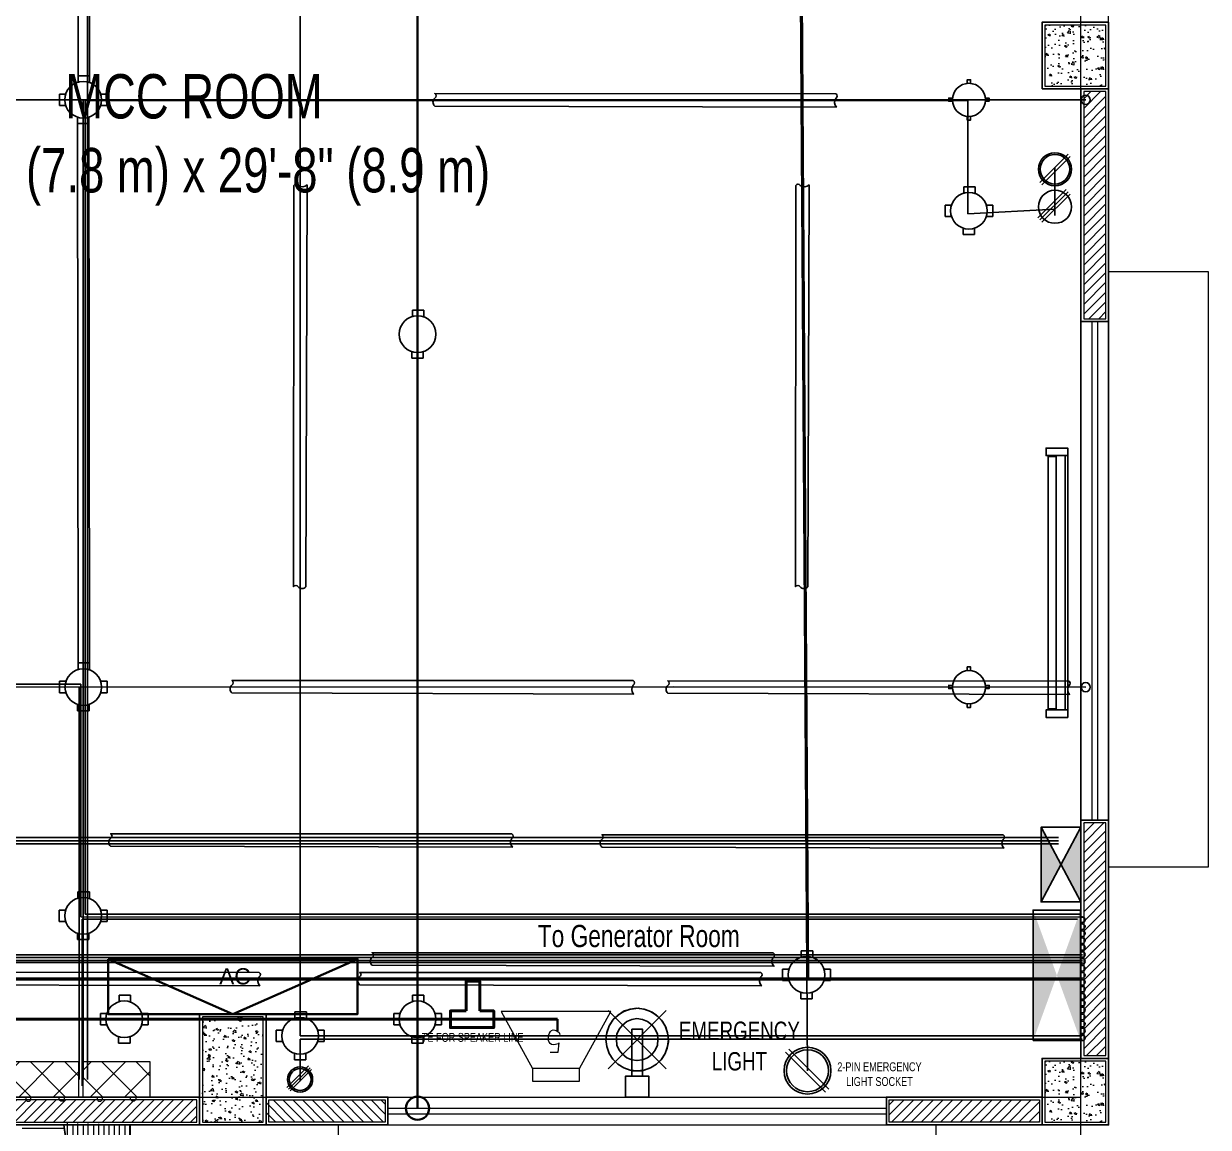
# Model space of a CAD drawing. Header units: inches. Extents: x -49881 to 95347, y -45374 to 27845.
# Drawn here: x 23279 to 28710, y 11811 to 16871 of the extents above; entities that cross this region are included whole.
import ezdxf

# ---------------------------------------------------------------- set-up
doc = ezdxf.new("R2010")
doc.units = ezdxf.units.IN
doc.header["$MEASUREMENT"] = 0
doc.linetypes.add('DASH', pattern=[0.35, 0.25, -0.1])
doc.linetypes.add('PHANTOMX2', pattern=[5, 2.5, -0.5, 0.5, -0.5, 0.5, -0.5])
for name, color, linetype in [('Cables', 7, 'Continuous'), ('COLLUM', 1, 'Continuous'), ('Layer 1', 7, 'Continuous'), ('Lights', 7, 'Continuous'), ('Panels', 1, 'Continuous'), ('PVC Conduits and Circular Boxes', 7, 'Continuous'), ('Sockets', 7, 'Continuous'), ('wall 05', 3, 'Continuous')]:
    doc.layers.add(name, color=color, linetype=linetype)
for name, color, linetype, lineweight in [('Glass', 142, 'Continuous', 9), ('grid', 9, 'Continuous', 13), ('HACTH', 8, 'Continuous', 9), ('HVAC', 46, 'Continuous', 30), ('Parapet', 253, 'Continuous', 15), ('Plaster Line', 9, 'Continuous', 15), ('R_Hatch', 8, 'Continuous', 9), ('Sunshed', 5, 'Continuous', 15), ('Switchboard', 30, 'Continuous', 13), ('Text-02', 253, 'Continuous', 15), ('WINDOW', 140, 'Continuous', 9)]:
    doc.layers.add(name, color=color, linetype=linetype, lineweight=lineweight)
doc.styles.get("Standard").update_dxf_attribs({"font": 'arial.ttf'})
doc.styles.add('Swiss721', font='swisscl.ttf')
pattern_1 = [(45, (-3568904.924, -4343165.375), (-22.4506403, 22.4506403), [])]

# ---------------------------------------------------------------- blocks, each defined once
blk = doc.blocks.new('A$C63C712C3')
at = {"ltscale": 2}
for p, q in [((39.8, 42), (33.8, 42)), ((39.8, 15.9), (33.8, 15.9)), ((1230.6, 42), (1236.6, 42)), ((1230.6, 15.9), (1236.6, 15.9))]:
    blk.add_line(p, q, dxfattribs=at)
for points in [[(35.5, 102.6), (0, 102.6), (0, 0), (35.5, 0)], [(35.5, 102.6), (1235.5, 102.6), (1235.5, 90.2), (35.5, 90.2)], [(1235.5, 102.6), (1270.9, 102.6), (1270.9, 0), (1235.5, 0)], [(39.8, 47.6), (1230.6, 47.6), (1230.6, 10.1), (39.8, 10.1)]]:
    blk.add_lwpolyline(points, close=True, dxfattribs=at)

msp = doc.modelspace()

# ---------------------------------------------------------------- hatches: boundary and pattern name
at = {"layer": 'Cables'}
h = msp.add_hatch(color=252, dxfattribs=at)
h.dxf.hatch_style = 1
h.paths.add_polyline_path([(27943.8, 13186.9), (27943.8, 12844.8), (28035, 13015.9)])
h.paths.add_polyline_path([(28035, 13015.9), (28126.2, 12844.8), (28126.2, 13186.9)])
at = {"layer": 'HACTH', "lineweight": 0}
h = msp.add_hatch(dxfattribs=at)
h.set_pattern_fill('AR-CONC', color=256, scale=12.7, style=0)
h.set_pattern_definition([(50, (-3415915.99, -4365799.64), (91.0920432, -7.9695211), [9.525, -104.775]), (355, (-3415915.99, -4365799.64), (-17.6214194, 95.528401), [7.62, -83.82]), (100.4514, (-3415908.4, -4365800.305), (73.4706915, 87.5588218), [8.0950041, -89.0450482]), (46.1842, (-3415915.99, -4365774.24), (135.5396132, -21.0209148), [14.2875, -157.1625]), (96.6356, (-3415904.69, -4365775.99), (118.7021636, 123.7129696), [12.1425066, -133.567551]), (351.1842, (-3415915.99, -4365774.24), (118.702067, 123.7130623), [11.43, -125.73]), (21, (-3415903.29, -4365780.59), (75.8071956, -51.1325991), [9.525, -104.775]), (326, (-3415903.29, -4365780.59), (30.9010472, 92.0940557), [7.62, -83.82]), (71.4514, (-3415896.97, -4365784.85), (106.7082738, 40.9613731), [8.0950041, -89.0450482]), (37.5, (-3415915.988, -4365799.64), (1.54430163, 42.27751944), [0, -82.804, 0, -85.09, 0, -84.1375]), (7.5, (-3415915.988, -4365799.64), (33.40983126, 50.0902874), [0, -48.514, 0, -80.899, 0, -32.0675]), (327.5, (-3415944.31, -4365799.64), (67.7954494, -2.8644687), [0, -31.75, 0, -99.06, 0, -131.445]), (317.5, (-3415957.01, -4365799.64), (74.0646435, 12.71333276), [0, -41.275, 0, -65.786, 0, -93.345])])
h.paths.add_polyline_path([(27961.1, 16585.1), (28240.5, 16585.1), (28240.5, 16864.5), (27961.1, 16864.5)])
h = msp.add_hatch(dxfattribs=at)
h.set_pattern_fill('ANSI31', color=256, scale=254, style=0)
h.set_pattern_definition(pattern_1)
h.paths.add_polyline_path([(28138.9, 15518.3), (28240.5, 15518.3), (28240.5, 16559.7), (28138.9, 16559.7)])
h = msp.add_hatch(dxfattribs=at)
h.set_pattern_fill('ANSI31', color=256, scale=254, style=0)
h.set_pattern_definition(pattern_1)
h.paths.add_polyline_path([(28138.9, 12140.1), (28240.5, 12140.1), (28240.5, 13206.9), (28138.9, 13206.9)])
h = msp.add_hatch(dxfattribs=at)
h.set_pattern_fill('AR-CONC', color=256, scale=12.7, style=0)
h.set_pattern_definition([(50, (-3410406.77, -4370549.44), (91.0920432, -7.9695211), [9.525, -104.775]), (355, (-3410406.77, -4370549.44), (-17.6214194, 95.528401), [7.62, -83.82]), (100.4514, (-3410399.18, -4370550.105), (73.4706915, 87.5588218), [8.0950041, -89.0450482]), (46.1842, (-3410406.77, -4370524.04), (135.5396132, -21.0209148), [14.2875, -157.1625]), (96.6356, (-3410395.47, -4370525.79), (118.7021636, 123.7129696), [12.1425066, -133.567551]), (351.1842, (-3410406.77, -4370524.04), (118.702067, 123.7130623), [11.43, -125.73]), (21, (-3410394.07, -4370530.39), (75.8071956, -51.1325991), [9.525, -104.775]), (326, (-3410394.07, -4370530.39), (30.9010472, 92.0940557), [7.62, -83.82]), (71.4514, (-3410387.75, -4370534.65), (106.7082738, 40.9613731), [8.0950041, -89.0450482]), (37.5, (-3410406.768, -4370549.44), (1.54430163, 42.27751944), [0, -82.804, 0, -85.09, 0, -84.1375]), (7.5, (-3410406.77, -4370549.44), (33.40983126, 50.0902874), [0, -48.514, 0, -80.899, 0, -32.0675]), (327.5, (-3410435.09, -4370549.44), (67.7954494, -2.8644687), [0, -31.75, 0, -99.06, 0, -131.445]), (317.5, (-3410447.79, -4370549.44), (74.0646435, 12.71333276), [0, -41.275, 0, -65.786, 0, -93.345])])
h.paths.add_polyline_path([(24097.7, 11835.3), (24377.1, 11835.3), (24377.1, 12317.9), (24097.7, 12317.9)])
h = msp.add_hatch(dxfattribs=at)
h.set_pattern_fill('AR-CONC', color=256, scale=12.7, style=0)
h.set_pattern_definition([(50, (-3415915.99, -4370549.44), (91.0920432, -7.9695211), [9.525, -104.775]), (355, (-3415915.99, -4370549.44), (-17.6214194, 95.528401), [7.62, -83.82]), (100.4514, (-3415908.4, -4370550.105), (73.4706915, 87.5588218), [8.0950041, -89.0450482]), (46.1842, (-3415915.99, -4370524.04), (135.5396132, -21.0209148), [14.2875, -157.1625]), (96.6356, (-3415904.69, -4370525.79), (118.7021636, 123.7129696), [12.1425066, -133.567551]), (351.1842, (-3415915.99, -4370524.04), (118.702067, 123.7130623), [11.43, -125.73]), (21, (-3415903.29, -4370530.39), (75.8071956, -51.1325991), [9.525, -104.775]), (326, (-3415903.29, -4370530.39), (30.9010472, 92.0940557), [7.62, -83.82]), (71.4514, (-3415896.97, -4370534.65), (106.7082738, 40.9613731), [8.0950041, -89.0450482]), (37.5, (-3415915.988, -4370549.44), (1.54430163, 42.27751944), [0, -82.804, 0, -85.09, 0, -84.1375]), (7.5, (-3415915.988, -4370549.44), (33.40983126, 50.0902874), [0, -48.514, 0, -80.899, 0, -32.0675]), (327.5, (-3415944.31, -4370549.44), (67.7954494, -2.8644687), [0, -31.75, 0, -99.06, 0, -131.445]), (317.5, (-3415957.01, -4370549.44), (74.0646435, 12.71333276), [0, -41.275, 0, -65.786, 0, -93.345])])
h.paths.add_polyline_path([(27961.1, 11835.3), (28240.5, 11835.3), (28240.5, 12114.7), (27961.1, 12114.7)])
h = msp.add_hatch(dxfattribs=at)
h.set_pattern_fill('ANSI31', color=256, scale=254, style=0)
h.set_pattern_definition([(45, (-3822418.45, -4306135.633), (-22.4506403, 22.4506403), [])])
h.paths.add_polyline_path([(8197.3, 11835.3), (8197.3, 11936.9), (7790.9, 11936.9), (7790.9, 11835.3)])
h.paths.add_polyline_path([(11550.1, 11835.3), (11550.1, 11936.9), (11143.7, 11936.9), (11143.7, 11835.3)])
h.paths.add_polyline_path([(11880.3, 11936.9), (11880.3, 11835.3), (12286.7, 11835.3), (12286.7, 11936.9)])
h.paths.add_polyline_path([(15639.5, 11835.3), (15639.5, 11936.9), (15233.1, 11936.9), (15233.1, 11835.3)])
h.paths.add_polyline_path([(16896.8, 11835.3), (16896.8, 11936.9), (15969.7, 11936.9), (15969.7, 11835.3)])
h.paths.add_polyline_path([(18954.2, 11936.9), (18954.2, 11835.3), (19881.3, 11835.3), (19881.3, 11936.9)])
h.paths.add_polyline_path([(22954.7, 11936.9), (22954.7, 11835.3), (24072.3, 11835.3), (24072.3, 11936.9)])
h = msp.add_hatch(dxfattribs=at)
h.set_pattern_fill('ANSI31', color=256, scale=254, style=0)
h.set_pattern_definition([(315, (-3415601.068, 4403059.143), (-22.4506403, -22.4506403), [])])
h.paths.add_polyline_path([(24935.9, 11936.9), (24935.9, 11835.3), (24389.8, 11835.3), (24389.8, 11936.9)])
h = msp.add_hatch(dxfattribs=at)
h.set_pattern_fill('ANSI31', color=256, scale=254, style=0)
h.set_pattern_definition([(45, (-3568904.924, -4341633.064), (-22.4506403, 22.4506403), [])])
h.paths.add_polyline_path([(27247.3, 11936.9), (27247.3, 11835.3), (27935.7, 11835.3), (27935.7, 11936.9)])
h = msp.add_hatch(dxfattribs=at)
h.set_pattern_fill('ANSI31', color=256, scale=381, angle=45, style=0)
h.set_pattern_definition([(90, (-3416045.57, -4370549.44), (-47.625, 8e-15), [])])
h.paths.add_polyline_path([(23461.4, 11831.4), (23767.5, 11822.6), (23766.2, 9697.8)])
at = {"layer": 'Panels'}
h = msp.add_hatch(color=256, dxfattribs=at)
h.dxf.hatch_style = 1
h.paths.add_polyline_path([(28016.1, 12508), (27907.2, 12807.4), (27907.2, 12208.6)])
h.paths.add_polyline_path([(28124.9, 12807.4), (28016.1, 12508), (28124.9, 12208.6)])
at = {"layer": 'R_Hatch', "lineweight": 0}
h = msp.add_hatch(dxfattribs=at)
h.set_pattern_fill('ANSI31', color=256, scale=381, angle=315, style=0)
h.set_pattern_definition([(0, (-3568904.924, -4343165.375), (1e-14, 47.625), [])])
h.paths.add_polyline_path([(13038.4, 9689), (13038.4, 10603.4), (3853.9, 10603.4), (3853.9, 11822.6), (3536.4, 11822.6), (3231.6, 9689)])
h.paths.add_polyline_path([(23767.5, 9689), (23462.7, 11822.6), (23272.2, 11822.6), (23272.2, 10603.4), (13105.9, 10603.4), (12970.9, 9689)])
h.paths.add_polyline_path([(3562.7, 11621.4), (3562.7, 11759.1), (3717.2, 11759.1), (3717.2, 11621.4)], flags=16)
h.paths.add_polyline_path([(14408, 9707.6), (14408, 9975.1)], flags=16)
h = msp.add_hatch(dxfattribs=at)
h.set_pattern_fill('ANSI31', color=256, scale=381, angle=45, style=0)
h.set_pattern_definition([(90, (-3416210.67, -4370549.44), (-47.625, 8e-15), [])])
h.paths.add_polyline_path([(23767.5, 11822.6), (23462.7, 11822.6), (23767.5, 9689)])
at = {"layer": 'Switchboard'}
h = msp.add_hatch(dxfattribs=at)
h.set_pattern_fill('ANSI37', color=256, scale=889, angle=180)
h.set_pattern_definition([(225, (30199.38, 23450.52), (78.5772, -78.5772), []), (315, (30199.38, 23450.52), (78.5772, 78.5772), [])])
h.paths.add_polyline_path([(23223, 12112.3), (23223, 11949.6), (23529.4, 11949.6), (23529.4, 12112.3)])
h = msp.add_hatch(dxfattribs=at)
h.set_pattern_fill('ANSI37', color=256, scale=889, angle=180)
h.set_pattern_definition([(225, (30527.35, 23450.52), (78.5772, -78.5772), []), (315, (30527.35, 23450.52), (78.5772, 78.5772), [])])
h.paths.add_polyline_path([(23551, 12112.3), (23551, 11949.6), (23857.3, 11949.6), (23857.3, 12112.3)])

# ---------------------------------------------------------------- linework, layer by layer
at = {"linetype": 'Continuous', "ltscale": 10}
for p, q in [((23767.5, 9689), (23462.7, 11822.6)), ((23767.5, 11822.6), (23767.5, 9689))]:
    msp.add_line(p, q, dxfattribs=at)
at = {"lineweight": 15}
for points in [[(25468.1, 12342.4), (25611.3, 12080.3)], [(25827.7, 12022.3), (25827.7, 12080.3), (25971, 12342.4), (25468.1, 12342.4)], [(25827.7, 12080.3), (25611.3, 12080.3), (25611.3, 12022.3)], [(25611.3, 12022.3), (25827.7, 12022.3)]]:
    msp.add_lwpolyline(points, dxfattribs=at)
for centre in [(28148.2, 16521.6), (28148.2, 13829.2)]:
    msp.add_circle(centre, 21.1)
msp.add_open_spline([(25692.1, 12156.5), (25692.1, 12156.5), (25728.7, 12156.5), (25728.7, 12156.5), (25728.7, 12156.5), (25733.3, 12199.1), (25733.3, 12199.1), (25733.3, 12199.1), (25728.7, 12194.6), (25728.7, 12194.6), (25661.4, 12162), (25676.7, 12296.6), (25733.3, 12246.4), (25733.3, 12246.4), (25736.3, 12237.2), (25736.3, 12237.2)], degree=3, knots=[0, 0, 0, 0, 1, 1, 1, 2, 2, 2, 3, 3, 3, 4, 4, 4, 5, 5, 5, 5], dxfattribs=at)
at = {"layer": 'Cables', "color": 4}
for p, q in [((24546, 12230.8), (24546, 20931.6)), ((24546, 12230.8), (28131.7, 12230.8)), ((24546, 12216), (28131.7, 12216)), ((24546, 12216), (24546, 12022.7))]:
    msp.add_line(p, q, dxfattribs=at)
at = {"layer": 'Cables', "color": 5, "lineweight": 30}
for p, q in [((25084.5, 20637), (25084.5, 12235.8)), ((25726, 12253.5), (25726, 12306.7)), ((25084.5, 12235.8), (25084.5, 11898.8))]:
    msp.add_line(p, q, dxfattribs=at)
at = {"layer": 'Cables', "color": 6}
for p, q in [((26872.6, 12070.9), (26818.7, 20429.3)), ((26877.7, 12487.1), (26831.1, 19715.8)), ((28133.3, 12494.5), (12090.9, 12494.5)), ((28133.3, 12487.1), (17864.2, 12487.1))]:
    msp.add_line(p, q, dxfattribs=at)
at = {"layer": 'Cables', "color": 3}
for p, q in [((23570.7, 19214.5), (23570.7, 12030.9)), ((20174.6, 16521.6), (26258.6, 16522.5)), ((23551, 16522.1), (23551, 12030.9)), ((26258.6, 16522.5), (28148.2, 16521.6)), ((20174.6, 13829.2), (26258.6, 13830.1)), ((23533.3, 13829.7), (23533.3, 12030.9)), ((26258.6, 13830.1), (28148.2, 13829.2))]:
    msp.add_line(p, q, dxfattribs=at)
at = {"layer": 'Cables', "color": 1}
for p, q in [((23560.6, 12788.3), (23560.6, 16518.6)), ((23560.6, 16518.6), (27608.5, 16518.6)), ((27608.5, 16518.6), (27608.5, 15999.4)), ((28007.4, 15991.2), (28007.4, 16212.2)), ((27608.5, 15999.4), (28007.4, 16020.4)), ((23540, 13842.2), (20583.5, 13842.2)), ((23540, 12775.5), (23540, 13842.2)), ((23540, 12775.5), (28126.2, 12774.8)), ((23546.1, 12765.5), (28111, 12765.5)), ((23546.1, 12765.5), (23546.1, 12001.1)), ((23560.6, 12788.3), (28126.2, 12788.3)), ((28133.3, 12567), (19417.5, 12567)), ((28133.3, 12576.8), (19421.3, 12576.8)), ((28133.3, 12590.4), (19424.5, 12590.4)), ((28133.3, 12601.7), (19427.7, 12601.7))]:
    msp.add_line(p, q, dxfattribs=at)
at = {"layer": 'Cables', "color": 252}
for p, q in [((27943.8, 12844.8), (28126.2, 13186.9)), ((27943.8, 13186.9), (28126.2, 12844.8))]:
    msp.add_line(p, q, dxfattribs=at)
at = {"layer": 'Cables', "color": 190}
for p, q in [((28024.1, 13140.1), (18640.2, 13140.1)), ((28024.1, 13124.2), (18654.1, 13124.2)), ((28024.1, 13111.5), (18668.4, 13111.5))]:
    msp.add_line(p, q, dxfattribs=at)
at = {"layer": 'Cables', "color": 5, "lineweight": 40}
msp.add_line((7625.8, 12306.7), (25726, 12306.7), dxfattribs=at)
at = {"layer": 'Cables'}
for points in [[(23524.2, 19105), (23527.7, 16632.4), (23580.2, 16632.4), (23576.6, 19105), (23524.2, 19105)], [(23524.6, 16412.6), (23528.2, 13940), (23580.6, 13940), (23577.1, 16412.6), (23524.6, 16412.6)]]:
    msp.add_lwpolyline(points, dxfattribs=at)
at = {"layer": 'Cables', "color": 252}
msp.add_lwpolyline([(28126.2, 13186.9), (27943.8, 13186.9), (27943.8, 12844.8), (28126.2, 12844.8)], close=True, dxfattribs=at)
at = {"layer": 'Cables', "color": 5, "lineweight": 40}
for points in [[(25306.7, 12344.8), (25306.7, 12481.3), (25369.9, 12481.3), (25369.9, 12344.8)], [(25369.9, 12344.8), (25433.7, 12344.8), (25433.7, 12268.6), (25235.4, 12268.6), (25235.4, 12344.8), (25306.7, 12344.8)]]:
    msp.add_lwpolyline(points, dxfattribs=at)
at = {"layer": 'Cables', "color": 5, "lineweight": 30}
msp.add_circle((25084.5, 11898.8), 53.1, dxfattribs=at)
at = {"layer": 'COLLUM', "linetype": 'Continuous', "ltscale": 10}
for points in [[(27948.4, 16572.4), (28253.2, 16572.4), (28253.2, 16877.2), (27948.4, 16877.2)], [(24085, 11822.6), (24389.8, 11822.6), (24389.8, 12330.6), (24085, 12330.6)], [(27948.4, 11822.6), (28253.2, 11822.6), (28253.2, 12127.4), (27948.4, 12127.4)]]:
    msp.add_lwpolyline(points, close=True, dxfattribs=at)
at = {"layer": 'Glass'}
for points in [[(28177, 15505.6), (28177, 13219.6)], [(28202.4, 15505.6), (28202.4, 13219.6)], [(24948.6, 11898.8), (27234.6, 11898.8)], [(24948.6, 11873.4), (27234.6, 11873.4)]]:
    msp.add_lwpolyline(points, dxfattribs=at)
at = {"layer": 'grid', "linetype": 'PHANTOMX2', "ltscale": 0.2}
for points in [[(28126.2, 11341.4), (28126.2, 21902)], [(28126.2, 16572.4), (28126.2, 18731.4)], [(28126.2, 11285.6), (28126.2, 13219.6)]]:
    msp.add_lwpolyline(points, dxfattribs=at)
at = {"layer": 'HVAC'}
for p, q in [((24237.4, 12330.6), (23665.7, 12582.7)), ((24809.2, 12582.7), (24237.4, 12330.6))]:
    msp.add_line(p, q, dxfattribs=at)
msp.add_lwpolyline([(23665.7, 12582.7), (24809.2, 12582.7), (24809.2, 12330.6), (23665.7, 12330.6)], close=True, dxfattribs=at)
at = {"layer": 'Layer 1', "color": 1}
for points in [[(26234.9, 12202.7), (26232.9, 12236.2), (26224.5, 12267.6), (26207.7, 12296.9), (26186.8, 12319.9), (26159.6, 12338.7), (26128.2, 12351.3), (26096.8, 12357.6), (26063.4, 12353.4), (26032, 12345), (26004.8, 12326.2), (25981.8, 12305.2), (25962.9, 12276), (25952.5, 12246.7), (25948.3, 12213.2)], [(26234.9, 12213.2), (26230.8, 12244.6), (26220.3, 12276), (26203.6, 12303.2), (26180.5, 12326.2), (26153.3, 12342.9), (26124, 12353.4), (26090.6, 12357.6), (26059.2, 12353.4), (26029.9, 12342.9), (26002.7, 12326.2), (25979.7, 12303.2), (25962.9, 12276), (25952.5, 12244.6), (25948.3, 12213.2), (25952.5, 12181.8), (25962.9, 12150.4), (25979.7, 12123.2), (26002.7, 12100.2), (26029.9, 12083.5), (26059.2, 12073), (26090.6, 12070.9), (26124, 12073), (26153.3, 12083.5), (26180.5, 12100.2), (26203.6, 12123.2), (26220.3, 12150.4), (26230.8, 12181.8), (26234.9, 12213.2)], [(25958.8, 12079.3), (26224.5, 12347.1)], [(25958.8, 12347.1), (26224.5, 12079.3)], [(26186.8, 12213.2), (26184.7, 12238.3), (26174.3, 12261.3), (26159.6, 12280.1), (26138.7, 12296.9), (26115.7, 12305.2), (26090.6, 12309.4), (26067.5, 12305.2), (26044.5, 12296.9), (26023.6, 12280.1), (26009, 12261.3), (25998.5, 12238.3), (25996.4, 12213.2), (25998.5, 12188.1), (26009, 12165.1), (26023.6, 12146.2), (26044.5, 12129.5), (26067.5, 12121.1), (26090.6, 12116.9), (26115.7, 12121.1), (26138.7, 12129.5), (26159.6, 12146.2), (26174.3, 12165.1), (26184.7, 12188.1), (26186.8, 12213.2)], [(26067.5, 12261.3), (26067.5, 12045.8)], [(26115.7, 12045.8), (26067.5, 12045.8), (26067.5, 12261.3)], [(26115.7, 12045.8), (26115.7, 12261.3), (26115.7, 12060.4), (26115.7, 12045.8), (26067.5, 12045.8)], [(26067.5, 12261.3), (26115.7, 12261.3)], [(26067.5, 12261.3), (26115.7, 12261.3)], [(26126.1, 12075.1), (26153.3, 12083.5), (26180.5, 12100.2), (26201.5, 12121.1), (26218.2, 12146.2), (26228.7, 12173.4), (26234.9, 12202.7)], [(26126.1, 12075.1), (26115.7, 12070.9), (26067.5, 12070.9)], [(26038.3, 11949.6), (26038.3, 12045.8), (26145, 12045.8), (26145, 11949.6)], [(26145, 12045.8), (26038.3, 12045.8)], [(26145, 11949.6), (26145, 12045.8)], [(26038.3, 11949.6), (26145, 11949.6)]]:
    msp.add_lwpolyline(points, dxfattribs=at)
at = {"layer": 'Panels'}
msp.add_lwpolyline([(27907.2, 12208.6), (27907.2, 12807.4), (28124.9, 12807.4), (28124.9, 12208.6)], close=True, dxfattribs=at)
for points in [[(28124.9, 12750.3), (28132.4, 12750.3, 1), (28132.4, 12775.7), (28124.9, 12775.7)], [(28126.2, 12751), (28133.3, 12751, 1), (28133.3, 12774.8), (28126.2, 12774.8)], [(28124.9, 12718.6), (28132.4, 12718.6, 1), (28132.4, 12744), (28124.9, 12744)], [(28124.9, 12686.5), (28132.4, 12686.5, 1), (28132.4, 12712), (28124.9, 12712)], [(28124.9, 12654.5), (28132.4, 12654.5, 1), (28132.4, 12680), (28124.9, 12680)], [(28124.9, 12622.8), (28132.4, 12622.8, 1), (28132.4, 12648.3), (28124.9, 12648.3)], [(28124.9, 12590.8), (28132.4, 12590.8, 1), (28132.4, 12616.3), (28124.9, 12616.3)], [(28124.9, 12559.1), (28132.4, 12559.1, 1), (28132.4, 12584.6), (28124.9, 12584.6)], [(28124.9, 12527.1), (28132.4, 12527.1, 1), (28132.4, 12552.6), (28124.9, 12552.6)], [(28124.9, 12495.4), (28132.4, 12495.4, 1), (28132.4, 12520.9), (28124.9, 12520.9)], [(28124.9, 12463.4), (28132.4, 12463.4, 1), (28132.4, 12488.9), (28124.9, 12488.9)], [(28124.9, 12431.7), (28132.4, 12431.7, 1), (28132.4, 12457.2), (28124.9, 12457.2)], [(28124.9, 12399.4), (28132.4, 12399.4, 1), (28132.4, 12424.9), (28124.9, 12424.9)], [(28124.9, 12367.7), (28132.4, 12367.7, 1), (28132.4, 12393.2), (28124.9, 12393.2)], [(28124.9, 12336), (28132.4, 12336, 1), (28132.4, 12361.5), (28124.9, 12361.5)], [(28124.9, 12304.1), (28132.4, 12304.1, 1), (28132.4, 12329.6), (28124.9, 12329.6)], [(28124.9, 12272.3), (28132.4, 12272.3, 1), (28132.4, 12297.8), (28124.9, 12297.8)], [(28124.9, 12241.1), (28132.4, 12241.1, 1), (28132.4, 12266.6), (28124.9, 12266.6)], [(28124.9, 12208.6), (28132.4, 12208.6, 1), (28132.4, 12234.1), (28124.9, 12234.1)]]:
    msp.add_lwpolyline(points, format="xyb", dxfattribs=at)
at = {"layer": 'Parapet'}
for points in [[(3231.6, 11822.6), (28253.2, 11822.6), (28253.2, 21119), (3231.6, 21119)], [(3358.6, 11949.6), (28126.2, 11949.6), (28126.2, 20992), (3358.6, 20992)]]:
    msp.add_lwpolyline(points, close=True, dxfattribs=at)
at = {"layer": 'Plaster Line'}
for points in [[(27961.1, 16585.1), (28240.5, 16585.1), (28240.5, 16864.5), (27961.1, 16864.5)], [(28240.5, 16559.7), (28138.9, 16559.7), (28138.9, 15518.3), (28240.5, 15518.3)], [(28240.5, 13206.9), (28138.9, 13206.9), (28138.9, 12140.1), (28240.5, 12140.1)], [(24097.7, 11835.3), (24377.1, 11835.3), (24377.1, 12317.9), (24097.7, 12317.9)], [(27961.1, 11835.3), (28240.5, 11835.3), (28240.5, 12114.7), (27961.1, 12114.7)], [(24072.3, 11936.9), (22954.7, 11936.9), (22954.7, 11835.3), (24072.3, 11835.3)], [(24935.9, 11835.3), (24402.5, 11835.3), (24402.5, 11936.9), (24935.9, 11936.9)], [(27935.7, 11835.3), (27247.3, 11835.3), (27247.3, 11936.9), (27935.7, 11936.9)]]:
    msp.add_lwpolyline(points, close=True, dxfattribs=at)
at = {"layer": 'PVC Conduits and Circular Boxes'}
for p, q in [((23527.7, 16602.7), (23527.7, 16632.4)), ((23527.7, 16632.4), (23580.2, 16632.4)), ((23580.2, 16632.4), (23580.3, 16601)), ((23442, 16495.8), (23442, 16548.3)), ((23442, 16548.3), (23471.7, 16548.3)), ((23631.4, 16548.3), (23661.1, 16548.3)), ((23661.1, 16548.3), (23661.1, 16495.8)), ((23471.7, 16495.8), (23442, 16495.8)), ((23661.1, 16495.8), (23631.4, 16495.8)), ((23525.2, 16412.6), (23525.2, 16442.3)), ((23577.7, 16412.6), (23525.2, 16412.6)), ((23577.7, 16442.3), (23577.7, 16412.6)), ((27589, 16093.9), (27589, 16123.6)), ((27589, 16123.6), (27641.4, 16123.6)), ((27641.4, 16123.6), (27641.5, 16092.2)), ((27503.2, 15987), (27503.2, 16039.4)), ((27503.2, 16039.4), (27532.9, 16039.4)), ((27692.6, 16039.4), (27722.3, 16039.4)), ((27722.3, 16039.4), (27722.3, 15987)), ((27532.9, 15987), (27503.2, 15987)), ((27722.3, 15987), (27692.6, 15987)), ((27586.4, 15903.7), (27586.4, 15933.4)), ((27638.9, 15933.4), (27638.9, 15903.7)), ((27638.9, 15903.7), (27586.4, 15903.7)), ((25060.9, 15527.9), (25060.9, 15557.6)), ((25060.9, 15557.6), (25113.3, 15557.6)), ((25113.3, 15557.6), (25113.4, 15526.2)), ((25058.3, 15337.8), (25058.3, 15367.5)), ((25110.8, 15337.8), (25058.3, 15337.8)), ((25110.8, 15367.5), (25110.8, 15337.8)), ((23528.2, 13910.3), (23528.2, 13940)), ((23528.2, 13940), (23580.6, 13940)), ((23580.6, 13940), (23580.7, 13908.6)), ((23442.4, 13803.4), (23442.4, 13855.9)), ((23442.4, 13855.9), (23472.1, 13855.9)), ((23631.8, 13855.9), (23661.5, 13855.9)), ((23661.5, 13855.9), (23661.5, 13803.4)), ((23472.1, 13803.4), (23442.4, 13803.4)), ((23661.5, 13803.4), (23631.8, 13803.4)), ((23525.6, 13720.2), (23525.6, 13749.9)), ((23578.1, 13749.9), (23578.1, 13720.2)), ((23578.1, 13720.2), (23525.6, 13720.2)), ((23527.3, 12861.8), (23527.3, 12891.5)), ((23527.3, 12891.5), (23579.8, 12891.5)), ((23579.8, 12891.5), (23579.9, 12860.1)), ((23441.6, 12754.9), (23441.6, 12807.4)), ((23441.6, 12807.4), (23471.3, 12807.4)), ((23631, 12807.4), (23660.7, 12807.4)), ((23660.7, 12807.4), (23660.7, 12754.9)), ((23471.3, 12754.9), (23441.6, 12754.9)), ((23660.7, 12754.9), (23631, 12754.9)), ((23524.8, 12671.6), (23524.8, 12701.3)), ((23577.2, 12671.6), (23524.8, 12671.6)), ((23577.2, 12701.3), (23577.2, 12671.6)), ((26844.2, 12591), (26844.2, 12620.7)), ((26844.2, 12620.7), (26896.7, 12620.7)), ((26896.7, 12620.7), (26896.8, 12589.3)), ((26758.5, 12484.1), (26758.5, 12536.5)), ((26758.5, 12536.5), (26788.2, 12536.5)), ((26947.9, 12536.5), (26977.6, 12536.5)), ((26977.6, 12536.5), (26977.6, 12484.1)), ((26788.2, 12484.1), (26758.5, 12484.1)), ((26977.6, 12484.1), (26947.9, 12484.1)), ((23716.2, 12387.4), (23716.2, 12417.1)), ((23716.2, 12417.1), (23768.6, 12417.1)), ((23768.6, 12417.1), (23768.7, 12385.7)), ((25060.9, 12387.4), (25060.9, 12417.1)), ((25060.9, 12417.1), (25113.3, 12417.1)), ((25113.3, 12417.1), (25113.4, 12385.7)), ((26841.7, 12400.8), (26841.7, 12430.5)), ((26894.2, 12400.8), (26841.7, 12400.8)), ((26894.2, 12430.5), (26894.2, 12400.8)), ((23630.4, 12280.5), (23630.4, 12332.9)), ((23630.4, 12332.9), (23660.1, 12332.9)), ((23819.8, 12332.9), (23849.5, 12332.9)), ((23849.5, 12332.9), (23849.5, 12280.5)), ((24522.3, 12311.4), (24522.3, 12341.1)), ((24522.3, 12341.1), (24574.8, 12341.1)), ((24574.8, 12341.1), (24574.9, 12309.7)), ((24975.1, 12280.5), (24975.1, 12332.9)), ((24975.1, 12332.9), (25004.8, 12332.9)), ((25164.5, 12332.9), (25194.2, 12332.9)), ((25194.2, 12332.9), (25194.2, 12280.5)), ((23660.1, 12280.5), (23630.4, 12280.5)), ((23849.5, 12280.5), (23819.8, 12280.5)), ((25004.8, 12280.5), (24975.1, 12280.5)), ((25194.2, 12280.5), (25164.5, 12280.5)), ((23713.6, 12197.2), (23713.6, 12226.9)), ((23766.1, 12226.9), (23766.1, 12197.2)), ((24436.5, 12204.5), (24436.5, 12257)), ((24436.5, 12257), (24466.2, 12257)), ((24626, 12257), (24655.7, 12257)), ((24655.7, 12257), (24655.7, 12204.5)), ((25058.3, 12197.2), (25058.3, 12226.9)), ((25110.8, 12226.9), (25110.8, 12197.2)), ((23766.1, 12197.2), (23713.6, 12197.2)), ((24466.2, 12204.5), (24436.5, 12204.5)), ((24655.7, 12204.5), (24626, 12204.5)), ((25110.8, 12197.2), (25058.3, 12197.2)), ((24519.7, 12121.3), (24519.7, 12151)), ((24572.2, 12121.3), (24519.7, 12121.3)), ((24572.2, 12151), (24572.2, 12121.3))]:
    msp.add_line(p, q, dxfattribs=at)
for points in [[(27605.1, 16597), (27605.1, 16614.2), (27620.2, 16614.2), (27620.2, 16597)], [(27537.1, 16514.8), (27519.9, 16515), (27520.1, 16530), (27537.3, 16529.9)], [(27688.2, 16514.8), (27705.4, 16515), (27705.2, 16530), (27688, 16529.9)], [(27605.1, 16446.1), (27605.1, 16428.9), (27620.2, 16428.9), (27620.2, 16446.1)], [(27605.1, 13904.6), (27605.1, 13921.8), (27620.2, 13921.8), (27620.2, 13904.6)], [(27537.1, 13822.4), (27519.9, 13822.6), (27520.1, 13837.6), (27537.3, 13837.5)], [(27688.2, 13822.4), (27705.4, 13822.6), (27705.2, 13837.6), (27688, 13837.5)], [(27605.1, 13753.7), (27605.1, 13736.5), (27620.2, 13736.5), (27620.2, 13753.7)]]:
    msp.add_lwpolyline(points, dxfattribs=at)
for points in [[(27003.3, 16549.4, -0.56347), (27003.3, 16529.1, 0.368601), (27005.5, 16488.2), (25163.2, 16493.4, -0.456322), (25163.3, 16529.1, 0.605884), (25163.3, 16550.1)], [(24516.8, 16129.6, -0.56347), (24537, 16129.6, 0.368601), (24577.9, 16131.9), (24572.8, 14289.5, -0.456322), (24537, 14289.6, 0.605884), (24516.1, 14289.6)], [(26818.7, 16129.6, -0.56347), (26838.9, 16129.6, 0.368601), (26879.8, 16131.9), (26874.7, 14289.5, -0.456322), (26838.9, 14289.6, 0.605884), (26818, 14289.6)], [(26073.1, 13859, -0.56347), (26073.1, 13838.7, 0.368601), (26075.3, 13797.8), (24233, 13802.9, -0.456322), (24233.1, 13838.7, 0.605884), (24233.1, 13859.7)], [(28072, 13857, -0.56347), (28072, 13836.7, 0.368601), (28074.3, 13795.8), (26231.9, 13801, -0.456322), (26232, 13836.7, 0.605884), (26232, 13857.7)], [(25517.3, 13156.3, -0.56347), (25517.3, 13136, 0.368601), (25519.6, 13095.1), (23677.2, 13100.2, -0.456322), (23677.3, 13136, 0.605884), (23677.3, 13157)], [(27770, 13151.8, -0.56347), (27770, 13131.5, 0.368601), (27772.2, 13090.6), (25929.9, 13095.8, -0.456322), (25930, 13131.5, 0.605884), (25930, 13152.5)], [(26715.9, 12610.7, -0.56347), (26715.9, 12590.4, 0.368601), (26718.2, 12549.5), (24875.8, 12554.6, -0.456322), (24875.9, 12590.4, 0.605884), (24875.9, 12611.4)], [(24358.6, 12521.5, -0.56347), (24358.6, 12501.3, 0.368601), (24360.8, 12460.4), (22518.4, 12465.5, -0.456322), (22518.6, 12501.3, 0.605884), (22518.6, 12522.2)], [(26658.9, 12521, -0.56347), (26658.9, 12500.8, 0.368601), (26661.1, 12459.9), (24818.7, 12465, -0.456322), (24818.9, 12500.8, 0.605884), (24818.9, 12521.7)]]:
    msp.add_lwpolyline(points, format="xyb", close=True, dxfattribs=at)
for centre, radius in [((23551.4, 16522.1), 84.1), ((27612.7, 16521.6), 75.8), ((27612.7, 16013.2), 84.1), ((25084.5, 15447.3), 84.1), ((23551.9, 13829.7), 84.1), ((27612.7, 13829.2), 75.8), ((23551, 12781.1), 84.1), ((26867.9, 12510.3), 84.1), ((23739.8, 12306.7), 84.1), ((25084.5, 12306.7), 84.1), ((24546, 12230.8), 84.1)]:
    msp.add_circle(centre, radius, dxfattribs=at)
at = {"layer": 'R_Hatch', "linetype": 'Continuous', "ltscale": 10}
for p, q in [((23767.5, 9689), (23462.7, 11822.6)), ((23767.5, 11822.6), (23767.5, 9689))]:
    msp.add_line(p, q, dxfattribs=at)
at = {"layer": 'Sockets', "color": 3}
for p, q in [((28067.6, 16272.5), (27938.1, 16142.9)), ((28077, 16262), (27947.4, 16132.5)), ((24485.9, 11994.1), (24584.4, 12092.6)), ((24493.1, 11986.1), (24591.5, 12084.6)), ((24500.2, 11978.2), (24598.7, 12076.7))]:
    msp.add_line(p, q, dxfattribs=at)
at = {"layer": 'Sockets', "color": 1}
for p, q in [((28058.3, 16110.9), (27928.7, 15981.4)), ((28067.6, 16100.5), (27938.1, 15970.9)), ((28077, 16090), (27947.4, 15960.4)), ((26970.5, 11985.5), (26786.8, 12169.1)), ((26955.6, 11972.2), (26772, 12155.8))]:
    msp.add_line(p, q, dxfattribs=at)
at = {"layer": 'Sockets', "color": 3}
for centre, radius in [((28007.4, 16203.4), 75.8), ((28007.4, 16203.4), 67.9), ((24546, 12030.7), 57.6), ((24546, 12030.7), 50.2)]:
    msp.add_circle(centre, radius, dxfattribs=at)
at = {"layer": 'Sockets', "color": 1}
for centre, radius in [((28007.4, 16031.4), 75.8), ((26872.6, 12070.9), 107.5), ((26872.6, 12070.9), 96.2)]:
    msp.add_circle(centre, radius, dxfattribs=at)
at = {"layer": 'Sunshed', "linetype": 'DASH'}
for points in [[(28253.2, 15505.6), (28253.2, 15734.2), (28710.4, 15734.2), (28710.4, 13003.7), (28710.4, 13003.7), (28253.2, 13003.7), (28253.2, 13219.6)], [(24948.6, 11822.6), (24720, 11822.6), (24720, 11365.4), (27463.2, 11365.4), (27463.2, 11365.4), (27463.2, 11822.6), (27234.6, 11822.6)]]:
    msp.add_lwpolyline(points, dxfattribs=at)
at = {"layer": 'Switchboard'}
for points in [[(23529.4, 11949.6), (23223, 11949.6), (23223, 12112.3), (23529.4, 12112.3)], [(23857.3, 11949.6), (23551, 11949.6), (23551, 12112.3), (23857.3, 12112.3)]]:
    msp.add_lwpolyline(points, close=True, dxfattribs=at)
for points in [[(23287.7, 11949.6), (23287.7, 11942.5, 1), (23311.5, 11942.5), (23311.5, 11949.6)], [(23464.7, 11949.6), (23464.7, 11942.5, -1), (23440.9, 11942.5), (23440.9, 11949.6)], [(23615.7, 11949.6), (23615.7, 11942.5, 1), (23639.5, 11942.5), (23639.5, 11949.6)], [(23792.7, 11949.6), (23792.7, 11942.5, -1), (23768.8, 11942.5), (23768.8, 11949.6)]]:
    msp.add_lwpolyline(points, format="xyb", dxfattribs=at)
at = {"layer": 'wall 05'}
for points in [[(28253.2, 16572.4), (28126.2, 16572.4), (28126.2, 15505.6), (28253.2, 15505.6)], [(28253.2, 13219.6), (28126.2, 13219.6), (28126.2, 12127.4), (28253.2, 12127.4)], [(24085, 11949.6), (22942, 11949.6), (22942, 11822.6), (24085, 11822.6)], [(24948.6, 11822.6), (24389.8, 11822.6), (24389.8, 11949.6), (24948.6, 11949.6)], [(27948.4, 11822.6), (27234.6, 11822.6), (27234.6, 11949.6), (27948.4, 11949.6)]]:
    msp.add_lwpolyline(points, close=True, dxfattribs=at)
at = {"layer": 'WINDOW', "linetype": 'Continuous', "ltscale": 10}
for points in [[(28126.2, 15505.6), (28126.2, 13219.6)], [(28253.2, 15505.6), (28253.2, 13219.6)]]:
    msp.add_lwpolyline(points, dxfattribs=at)
at = {"layer": 'WINDOW'}
for points in [[(24948.6, 11949.6), (27234.6, 11949.6)], [(24948.6, 11822.6), (27234.6, 11822.6)]]:
    msp.add_lwpolyline(points, dxfattribs=at)

# ---------------------------------------------------------------- block references
at = {"layer": 'Lights', "lineweight": 0, "xscale": 0.9717457119858204, "yscale": 0.9717457122522172, "zscale": 0.9717457123347089, "rotation": 270}
msp.add_blockref('A$C63C712C3', (27966.2, 14925.2), dxfattribs=at)

# ---------------------------------------------------------------- texts
at = {"layer": 'HVAC'}
msp.add_text('AC', height=74.54, dxfattribs=at).set_placement((24174.9, 12466.3))
at = {"layer": 'PVC Conduits and Circular Boxes', "linetype": 'Continuous', "ltscale": 10, "insert": (24059, 16338), "char_height": 203.2, "attachment_point": 5, "style": 'Swiss721'}
msp.add_mtext('\\A1;MCC ROOM\\P26\'-0" (7.8 m) x 29\'-8" (8.9 m)', dxfattribs=at)
at = {"layer": 'Text-02', "color": 1, "linetype": 'Continuous', "ltscale": 10, "insert": (26098.8, 12687.7), "char_height": 101.6, "attachment_point": 5, "style": 'Swiss721'}
msp.add_mtext('\\A1;To Generator Room', dxfattribs=at)
at = {"layer": 'Text-02', "color": 4, "attachment_point": 2, "style": 'Swiss721'}
for s, insert, char_height, width in [('EMERGENCY LIGHT ', (26560.2, 12296), 84, 657.618), ('TE FOR SPEAKER LINE', (25337.3, 12243.9), 40.64, 499.131), ('2-PIN EMERGENCY LIGHT SOCKET', (27202.5, 12109.2), 40.64, 499.131)]:
    msp.add_mtext(s, dxfattribs=dict(at, insert=insert, char_height=char_height, width=width))

doc.saveas('drawing.dxf')
